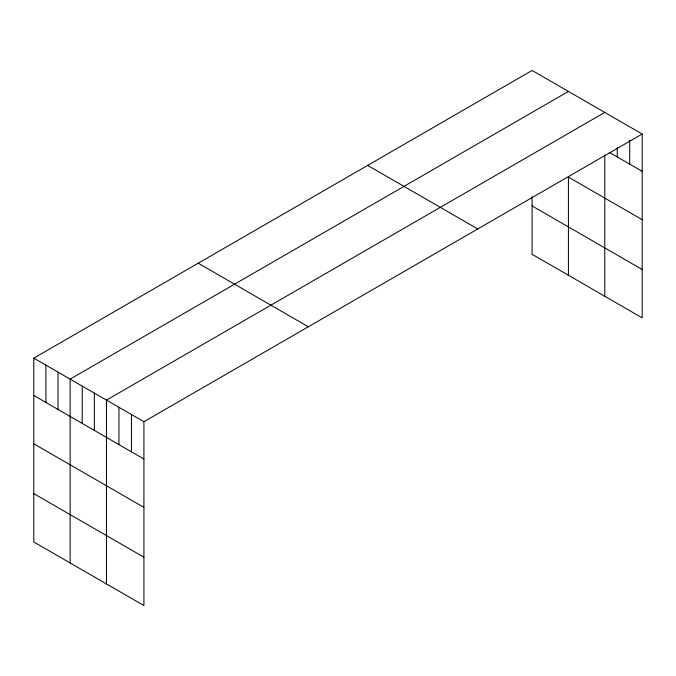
<?xml version="1.0" encoding="UTF-8"?>
<svg xmlns="http://www.w3.org/2000/svg" width="676" height="676" viewBox="0 0 676 676"><rect width="100%" height="100%" fill="white"/><g stroke="black" fill="none" stroke-linecap="round" stroke-linejoin="round"><path stroke-width="1.01" d="M642.2 134.025L143.912 421.714L143.912 605.544L33.8 541.975L33.8 358.145L532.088 70.456L642.2 134.025L642.2 317.855L532.088 254.286L532.088 196.598M568.423 91.437L70.135 379.118L70.135 562.947M604.767 112.41L106.47 400.099L106.47 583.929M609.22 152.303L642.2 171.349M642.2 219.692L568.423 177.104L568.423 275.267M532.088 205.935L642.2 269.513M367.651 165.392L477.763 228.961M198.237 263.209L308.349 326.778M33.8 358.145L143.912 421.714M33.8 395.46L143.912 459.029M33.8 443.811L143.912 507.38M33.8 493.624L143.912 557.193M629.719 140.295L629.719 164.141M617.239 147.605L617.239 156.933M604.767 154.77L604.767 296.249M131.431 414.506L131.431 451.822M118.951 407.307L118.951 444.622M94.361 393.102L94.361 430.426M82.252 386.114L82.252 423.43M58.026 372.13L58.026 409.445M45.909 365.133L45.909 402.448"/></g></svg>
